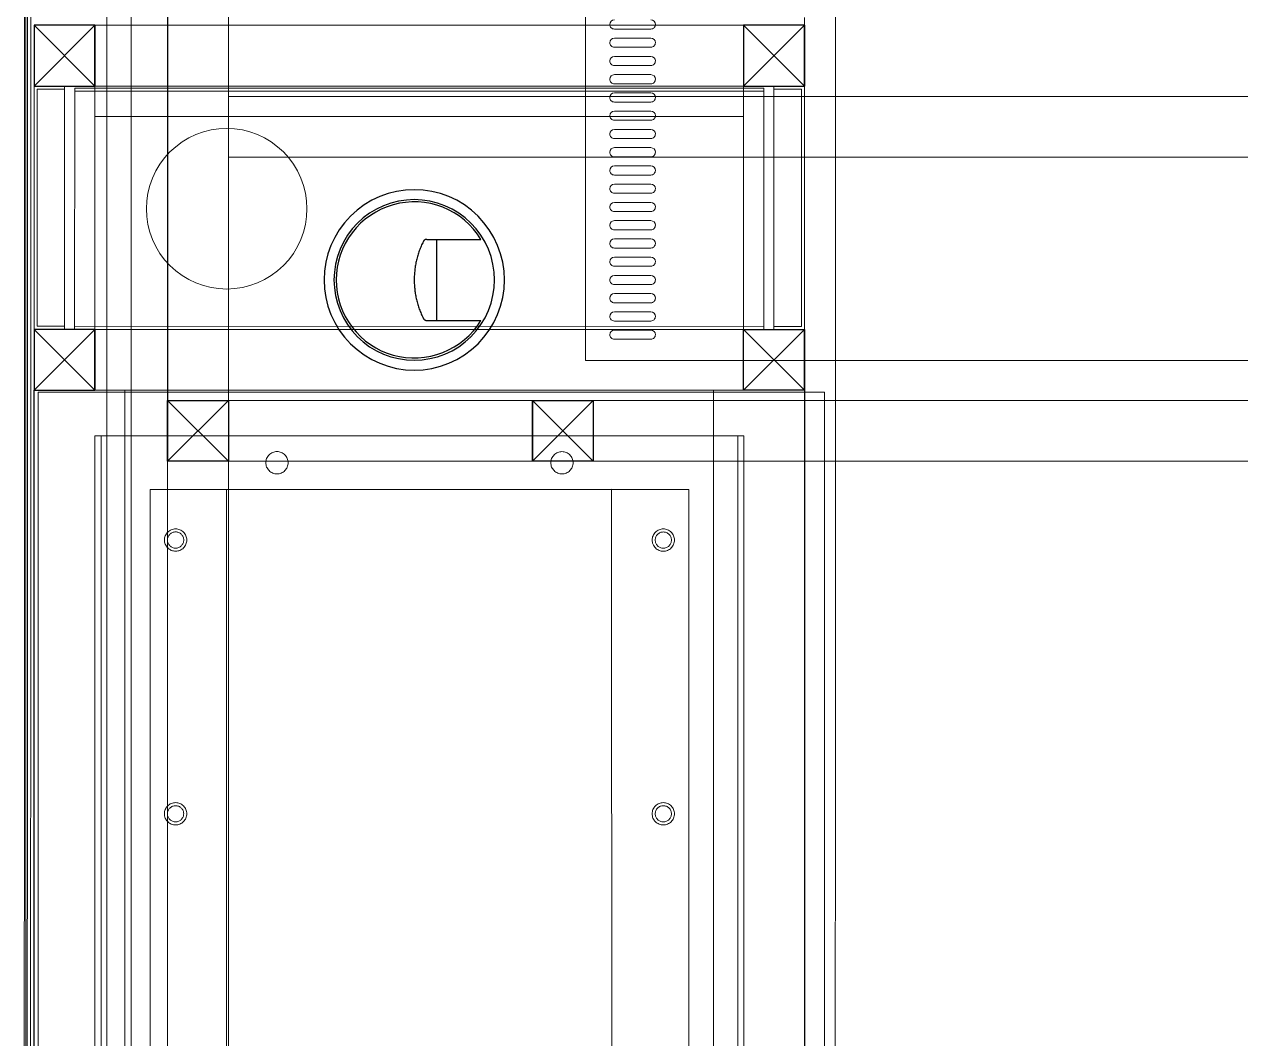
# Model space of a CAD drawing. Header units: millimetres. Extents: x -159872 to 386485, y -250577 to 158966.
# Drawn here: x 368141 to 368741, y 8279 to 8779 of the extents above; entities that cross this region are included whole.
import ezdxf

# ---------------------------------------------------------------- set-up
doc = ezdxf.new("R2010")
doc.units = ezdxf.units.MM
for name, color, linetype, lineweight in [('LDS-equipment-kitchen equipment', 3, 'Continuous', 13), ('Punch', 5, 'Continuous', 5), ('WS-Fabs', 252, 'Continuous', 13), ('WS-FRAME HIDDEN', 68, 'Continuous', 5), ('WS-GANTRYS', 252, 'Continuous', 13)]:
    doc.layers.add(name, color=color, linetype=linetype, lineweight=lineweight)

# ---------------------------------------------------------------- blocks, each defined once
blk = doc.blocks.new('30 X 30 HIDDEN SECTION_3')
at = {"layer": 'WS-FRAME HIDDEN', "color": 7, "lineweight": 25}
blk.add_polyline3d([(0, -30, 0), (-30, -30, 0), (-30, 0, 0), (0, 0, 0), (0, -30, 0)], dxfattribs=at)
at = {"layer": 'WS-FRAME HIDDEN', "color": 7, "lineweight": 25, "transparency": 33554687}
for points in [[(-30, 0, 0), (0, -30, 0)], [(-30, -30, 0), (0, 0, 0)], [(-30, -30, 0), (0, -30, 0)]]:
    blk.add_polyline3d(points, dxfattribs=at)
blk = doc.blocks.new('cable transits_2')
at = {"layer": 'Punch', "color": 7, "lineweight": 25}
blk.add_polyline3d([(39.6, 0, 0), (39.41, -3.88, 0), (38.84, -7.73, 0), (37.89, -11.5, 0), (36.59, -15.15, 0), (34.92, -18.67, 0), (32.93, -22, 0), (30.61, -25.12, 0), (28, -28, 0), (25.12, -30.61, 0), (22, -32.93, 0), (18.67, -34.92, 0), (15.15, -36.59, 0), (11.5, -37.89, 0), (7.73, -38.84, 0), (3.88, -39.41, 0), (0, -39.6, 0), (-3.88, -39.41, 0), (-7.73, -38.84, 0), (-11.5, -37.89, 0), (-15.15, -36.59, 0), (-18.67, -34.92, 0), (-22, -32.93, 0), (-25.12, -30.61, 0), (-28, -28, 0), (-30.61, -25.12, 0), (-32.93, -22, 0), (-34.92, -18.67, 0), (-36.59, -15.15, 0), (-37.89, -11.5, 0), (-38.84, -7.73, 0), (-39.41, -3.88, 0), (-39.6, 0, 0), (-39.41, 3.88, 0), (-38.84, 7.73, 0), (-37.89, 11.5, 0), (-36.59, 15.15, 0), (-34.92, 18.67, 0), (-32.93, 22, 0), (-30.61, 25.12, 0), (-28, 28, 0), (-25.12, 30.61, 0), (-22, 32.93, 0), (-18.67, 34.92, 0), (-15.15, 36.59, 0), (-11.5, 37.89, 0), (-7.73, 38.84, 0), (-3.88, 39.41, 0), (0, 39.6, 0), (3.88, 39.41, 0), (7.73, 38.84, 0), (11.5, 37.89, 0), (15.15, 36.59, 0), (18.67, 34.92, 0), (22, 32.93, 0), (25.12, 30.61, 0), (28, 28, 0), (30.61, 25.12, 0), (32.93, 22, 0), (34.92, 18.67, 0), (36.59, 15.15, 0), (37.89, 11.5, 0), (38.84, 7.73, 0), (39.41, 3.88, 0), (39.6, 0, 0)], dxfattribs=at)
at = {"layer": 'WS-GANTRYS', "color": 7, "lineweight": 25}
for points in [[(44.5, 0, 0), (44.29, -4.36, 0), (43.64, -8.68, 0), (42.58, -12.92, 0), (41.11, -17.03, 0), (39.25, -20.98, 0), (37, -24.72, 0), (34.4, -28.23, 0), (31.47, -31.47, 0), (28.23, -34.4, 0), (24.72, -37, 0), (20.98, -39.25, 0), (17.03, -41.11, 0), (12.92, -42.58, 0), (8.68, -43.64, 0), (4.36, -44.29, 0), (0, -44.5, 0), (-4.36, -44.29, 0), (-8.68, -43.64, 0), (-12.92, -42.58, 0), (-17.03, -41.11, 0), (-20.98, -39.25, 0), (-24.72, -37, 0), (-28.23, -34.4, 0), (-31.47, -31.47, 0), (-34.4, -28.23, 0), (-37, -24.72, 0), (-39.25, -20.98, 0), (-41.11, -17.03, 0), (-42.58, -12.92, 0), (-43.64, -8.68, 0), (-44.29, -4.36, 0), (-44.5, 0, 0), (-44.29, 4.36, 0), (-43.64, 8.68, 0), (-42.58, 12.92, 0), (-41.11, 17.03, 0), (-39.25, 20.98, 0), (-37, 24.72, 0), (-34.4, 28.23, 0), (-31.47, 31.47, 0), (-28.23, 34.4, 0), (-24.72, 37, 0), (-20.98, 39.25, 0), (-17.03, 41.11, 0), (-12.92, 42.58, 0), (-8.68, 43.64, 0), (-4.36, 44.29, 0), (0, 44.5, 0), (4.36, 44.29, 0), (8.68, 43.64, 0), (12.92, 42.58, 0), (17.03, 41.11, 0), (20.98, 39.25, 0), (24.72, 37, 0), (28.23, 34.4, 0), (31.47, 31.47, 0), (34.4, 28.23, 0), (37, 24.72, 0), (39.25, 20.98, 0), (41.11, 17.03, 0), (42.58, 12.92, 0), (43.64, 8.68, 0), (44.29, 4.36, 0), (44.5, 0, 0)], [(-20, -32.9, 0), (-22.6, -31.17, 0), (-25.05, -29.24, 0), (-27.34, -27.11, 0), (-29.44, -24.81, 0), (-31.36, -22.34, 0), (-33.06, -19.73, 0), (-34.55, -16.98, 0), (-35.81, -14.13, 0), (-36.84, -11.18, 0), (-37.63, -8.16, 0), (-38.16, -5.08, 0), (-38.45, -1.97, 0), (-38.48, 1.15, 0), (-38.26, 4.26, 0), (-37.79, 7.35, 0), (-37.07, 10.38, 0), (-36.11, 13.35, 0), (-34.91, 16.24, 0), (-33.48, 19.01, 0), (-31.83, 21.66, 0), (-29.97, 24.17, 0), (-27.91, 26.52, 0), (-25.67, 28.69, 0), (-23.26, 30.68, 0), (-20.7, 32.46, 0), (-18, 34.03, 0), (-15.19, 35.38, 0), (-12.27, 36.49, 0), (-9.28, 37.37, 0), (-6.22, 37.99, 0), (-3.12, 38.37, 0), (0, 38.5, 0), (3.12, 38.37, 0), (6.22, 37.99, 0), (9.28, 37.37, 0), (12.27, 36.49, 0), (15.19, 35.38, 0), (18, 34.03, 0), (20.7, 32.46, 0), (23.26, 30.68, 0), (25.67, 28.69, 0), (27.91, 26.52, 0), (29.97, 24.17, 0), (31.83, 21.66, 0), (33.48, 19.01, 0), (34.91, 16.24, 0), (36.11, 13.35, 0), (37.07, 10.38, 0), (37.79, 7.35, 0), (38.26, 4.26, 0), (38.48, 1.15, 0), (38.45, -1.97, 0), (38.16, -5.08, 0), (37.63, -8.16, 0), (36.84, -11.18, 0), (35.81, -14.13, 0), (34.55, -16.98, 0), (33.06, -19.73, 0), (31.36, -22.34, 0), (29.44, -24.81, 0), (27.34, -27.11, 0), (25.05, -29.24, 0), (22.6, -31.17, 0), (20, -32.9, 0)], [(-20, -6.22, 0), (-20, -6.19, 0), (-20, -6.15, 0), (-20, -6.12, 0), (-20, -6.08, 0), (-19.99, -6.05, 0), (-19.99, -6.01, 0), (-19.99, -5.98, 0), (-19.98, -5.94, 0), (-19.98, -5.91, 0), (-19.97, -5.87, 0), (-19.96, -5.84, 0), (-19.96, -5.81, 0), (-19.95, -5.77, 0), (-19.94, -5.74, 0), (-19.93, -5.71, 0), (-19.92, -5.67, 0), (-19.91, -5.64, 0), (-19.9, -5.61, 0), (-19.89, -5.57, 0), (-19.88, -5.54, 0), (-19.87, -5.51, 0), (-19.86, -5.47, 0), (-19.84, -5.44, 0), (-19.83, -5.41, 0), (-19.81, -5.38, 0), (-19.8, -5.35, 0), (-19.78, -5.32, 0), (-19.77, -5.29, 0), (-19.75, -5.26, 0), (-19.74, -5.23, 0), (-19.72, -5.2, 0), (-19.7, -5.17, 0), (-19.68, -5.14, 0), (-19.66, -5.11, 0), (-19.64, -5.08, 0), (-19.62, -5.05, 0), (-19.6, -5.02, 0), (-19.58, -4.99, 0), (-19.56, -4.97, 0), (-19.54, -4.94, 0), (-19.52, -4.91, 0), (-19.49, -4.89, 0), (-19.47, -4.86, 0), (-19.45, -4.84, 0), (-19.42, -4.81, 0), (-19.4, -4.79, 0), (-19.37, -4.76, 0), (-19.35, -4.74, 0), (-19.32, -4.72, 0), (-19.29, -4.69, 0), (-19.27, -4.67, 0), (-19.24, -4.65, 0), (-19.21, -4.63, 0), (-19.18, -4.61, 0), (-19.16, -4.59, 0), (-19.13, -4.57, 0), (-19.1, -4.55, 0), (-19.07, -4.53, 0), (-19.04, -4.51, 0), (-19.01, -4.49, 0), (-18.98, -4.48, 0), (-18.95, -4.46, 0), (-18.92, -4.44, 0), (-18.89, -4.43, 0)], [(-18.89, -4.43, 0), (-18.34, -4.16, 0), (-17.79, -3.9, 0), (-17.23, -3.65, 0), (-16.67, -3.4, 0), (-16.1, -3.17, 0), (-15.53, -2.94, 0), (-14.96, -2.72, 0), (-14.39, -2.51, 0), (-13.81, -2.31, 0), (-13.23, -2.11, 0), (-12.65, -1.93, 0), (-12.07, -1.75, 0), (-11.48, -1.58, 0), (-10.89, -1.42, 0), (-10.3, -1.27, 0), (-9.7, -1.12, 0), (-9.1, -0.99, 0), (-8.51, -0.86, 0), (-7.91, -0.74, 0), (-7.3, -0.63, 0), (-6.7, -0.53, 0), (-6.1, -0.44, 0), (-5.49, -0.36, 0), (-4.88, -0.28, 0), (-4.27, -0.22, 0), (-3.67, -0.16, 0), (-3.06, -0.11, 0), (-2.45, -0.07, 0), (-1.83, -0.04, 0), (-1.22, -0.02, 0), (-0.61, 0, 0), (0, 0, 0), (0.61, 0, 0), (1.22, -0.02, 0), (1.83, -0.04, 0), (2.45, -0.07, 0), (3.06, -0.11, 0), (3.67, -0.16, 0), (4.27, -0.22, 0), (4.88, -0.28, 0), (5.49, -0.36, 0), (6.1, -0.44, 0), (6.7, -0.53, 0), (7.3, -0.63, 0), (7.91, -0.74, 0), (8.51, -0.86, 0), (9.1, -0.99, 0), (9.7, -1.12, 0), (10.3, -1.27, 0), (10.89, -1.42, 0), (11.48, -1.58, 0), (12.07, -1.75, 0), (12.65, -1.93, 0), (13.23, -2.11, 0), (13.81, -2.31, 0), (14.39, -2.51, 0), (14.96, -2.72, 0), (15.53, -2.94, 0), (16.1, -3.17, 0), (16.67, -3.4, 0), (17.23, -3.65, 0), (17.79, -3.9, 0), (18.34, -4.16, 0), (18.89, -4.43, 0)], [(18.89, -4.43, 0), (18.92, -4.44, 0), (18.95, -4.46, 0), (18.98, -4.48, 0), (19.01, -4.49, 0), (19.04, -4.51, 0), (19.07, -4.53, 0), (19.1, -4.55, 0), (19.13, -4.57, 0), (19.16, -4.59, 0), (19.18, -4.61, 0), (19.21, -4.63, 0), (19.24, -4.65, 0), (19.27, -4.67, 0), (19.29, -4.69, 0), (19.32, -4.72, 0), (19.35, -4.74, 0), (19.37, -4.76, 0), (19.4, -4.79, 0), (19.42, -4.81, 0), (19.45, -4.84, 0), (19.47, -4.86, 0), (19.49, -4.89, 0), (19.52, -4.91, 0), (19.54, -4.94, 0), (19.56, -4.97, 0), (19.58, -4.99, 0), (19.6, -5.02, 0), (19.62, -5.05, 0), (19.64, -5.08, 0), (19.66, -5.11, 0), (19.68, -5.14, 0), (19.7, -5.17, 0), (19.72, -5.2, 0), (19.74, -5.23, 0), (19.75, -5.26, 0), (19.77, -5.29, 0), (19.78, -5.32, 0), (19.8, -5.35, 0), (19.81, -5.38, 0), (19.83, -5.41, 0), (19.84, -5.44, 0), (19.86, -5.47, 0), (19.87, -5.51, 0), (19.88, -5.54, 0), (19.89, -5.57, 0), (19.9, -5.61, 0), (19.91, -5.64, 0), (19.92, -5.67, 0), (19.93, -5.71, 0), (19.94, -5.74, 0), (19.95, -5.77, 0), (19.96, -5.81, 0), (19.96, -5.84, 0), (19.97, -5.87, 0), (19.98, -5.91, 0), (19.98, -5.94, 0), (19.99, -5.98, 0), (19.99, -6.01, 0), (19.99, -6.05, 0), (20, -6.08, 0), (20, -6.12, 0), (20, -6.15, 0), (20, -6.19, 0), (20, -6.22, 0)]]:
    blk.add_polyline3d(points, dxfattribs=at)
at = {"layer": 'WS-GANTRYS', "color": 7, "lineweight": 25, "transparency": 33554687}
for points in [[(-20, -6.22, 0), (-20, -32.9, 0)], [(-20, -11.02, 0), (20, -11.02, 0)], [(20, -6.22, 0), (20, -32.9, 0)]]:
    blk.add_polyline3d(points, dxfattribs=at)
blk = doc.blocks.new('Group-326')
at = {"layer": 'LDS-equipment-kitchen equipment', "color": 7, "lineweight": 5}
blk.add_line((307467.79, 50095.92), (307467.8, 44196.24), dxfattribs=at)
at = {"layer": 'LDS-equipment-kitchen equipment', "color": 7, "linetype": 'Continuous', "lineweight": 5, "flags": 128}
for points in [[(307537.77, 50085.92), (307537.72, 44206.23), (307519.72, 44206.23), (307519.77, 50085.92), (307537.77, 50085.92)], [(307519.72, 44206.23), (307519.78, 46102.31), (307507.78, 46102.31), (307507.72, 44206.23), (307519.72, 44206.23)]]:
    blk.add_lwpolyline(points, close=True, dxfattribs=at)
at = {"layer": 'LDS-equipment-kitchen equipment', "color": 7, "lineweight": 5, "flags": 128}
for points in [[(307567.75, 45051.24), (307567.75, 45706.24), (307537.75, 45706.24), (307537.75, 45051.24), (307567.75, 45051.24)], [(307567.72, 45171.25), (307567.72, 45201.25), (308332.75, 45201.24), (308332.75, 45171.25), (307567.72, 45171.25)], [(307567.72, 45021.25), (307567.72, 45051.25), (308332.75, 45051.24), (308332.75, 45021.25), (307567.72, 45021.25)], [(307537.71, 45021.34), (307537.72, 44236.23), (307567.72, 44236.23), (307567.72, 45021.24), (307537.71, 45021.34)]]:
    blk.add_lwpolyline(points, close=True, dxfattribs=at)
at = {"layer": 'LDS-equipment-kitchen equipment', "color": 7, "xscale": -1, "rotation": 89.9999999946682}
blk.add_blockref('cable transits_2', (307659.39, 45110.71), dxfattribs=at)
at = {"layer": 'LDS-equipment-kitchen equipment', "color": 7, "extrusion": (0, 0, -1), "xscale": -1, "rotation": 90.0000000053318}
for p in [(-307567.71, 45021.24), (-307747.71, 45021.24)]:
    blk.add_blockref('30 X 30 HIDDEN SECTION_3', p, dxfattribs=at)
blk = doc.blocks.new('Group-329')
at = {"layer": 'Punch', "color": 7, "linetype": 'Continuous', "lineweight": 5}
for points in [[(649.44, 365.99, 0), (-115.58, 366.03, 0), (-115.6, 45.83, 0), (649.42, 45.79, 0), (649.44, 365.99, 0)], [(649.44, 365.99, 0), (-115.58, 366.03, 0), (-115.58, 363.03, 0), (649.44, 362.99, 0), (649.44, 365.99, 0)], [(303.07, 73.01, 0), (623.07, 72.99, 0), (623.08, 338.79, 0), (303.08, 338.81, 0), (303.07, 73.01, 0)], [(463.08, 331.7, 0), (462.54, 331.67, 0), (462.01, 331.59, 0), (461.49, 331.46, 0), (460.98, 331.28, 0), (460.49, 331.05, 0), (460.03, 330.77, 0), (459.59, 330.45, 0), (459.19, 330.09, 0), (458.83, 329.69, 0), (458.51, 329.26, 0), (458.23, 328.79, 0), (458, 328.3, 0), (457.82, 327.8, 0), (457.69, 327.27, 0), (457.61, 326.74, 0), (457.58, 326.2, 0), (457.61, 325.66, 0), (457.69, 325.13, 0), (457.82, 324.6, 0), (458, 324.09, 0), (458.23, 323.61, 0), (458.51, 323.14, 0), (458.83, 322.71, 0), (459.19, 322.31, 0), (459.59, 321.95, 0), (460.03, 321.63, 0), (460.49, 321.35, 0), (460.98, 321.12, 0), (461.49, 320.94, 0), (462.01, 320.8, 0), (462.54, 320.73, 0), (463.08, 320.7, 0), (463.62, 320.73, 0), (464.16, 320.8, 0), (464.68, 320.94, 0), (465.19, 321.12, 0), (465.68, 321.35, 0), (466.14, 321.63, 0), (466.57, 321.95, 0), (466.97, 322.31, 0), (467.33, 322.71, 0), (467.66, 323.14, 0), (467.93, 323.61, 0), (468.16, 324.09, 0), (468.35, 324.6, 0), (468.48, 325.13, 0), (468.56, 325.66, 0), (468.58, 326.2, 0), (468.56, 326.74, 0), (468.48, 327.27, 0), (468.35, 327.8, 0), (468.16, 328.3, 0), (467.93, 328.79, 0), (467.66, 329.25, 0), (467.33, 329.69, 0), (466.97, 330.09, 0), (466.57, 330.45, 0), (466.14, 330.77, 0), (465.68, 331.05, 0), (465.19, 331.28, 0), (464.68, 331.46, 0), (464.16, 331.59, 0), (463.62, 331.67, 0), (463.08, 331.7, 0)], [(463.08, 330.2, 0), (462.69, 330.18, 0), (462.3, 330.12, 0), (461.92, 330.03, 0), (461.55, 329.89, 0), (461.2, 329.73, 0), (460.86, 329.53, 0), (460.55, 329.29, 0), (460.25, 329.03, 0), (459.99, 328.74, 0), (459.76, 328.42, 0), (459.56, 328.08, 0), (459.39, 327.73, 0), (459.26, 327.36, 0), (459.16, 326.98, 0), (459.1, 326.59, 0), (459.08, 326.2, 0), (459.1, 325.81, 0), (459.16, 325.42, 0), (459.25, 325.04, 0), (459.39, 324.67, 0), (459.56, 324.31, 0), (459.76, 323.98, 0), (459.99, 323.66, 0), (460.25, 323.37, 0), (460.55, 323.11, 0), (460.86, 322.87, 0), (461.2, 322.67, 0), (461.55, 322.5, 0), (461.92, 322.37, 0), (462.3, 322.28, 0), (462.69, 322.22, 0), (463.08, 322.2, 0), (463.47, 322.22, 0), (463.86, 322.28, 0), (464.24, 322.37, 0), (464.61, 322.5, 0), (464.97, 322.67, 0), (465.3, 322.87, 0), (465.62, 323.11, 0), (465.91, 323.37, 0), (466.17, 323.66, 0), (466.41, 323.98, 0), (466.61, 324.31, 0), (466.78, 324.67, 0), (466.91, 325.04, 0), (467.01, 325.42, 0), (467.06, 325.81, 0), (467.08, 326.2, 0), (467.06, 326.59, 0), (467.01, 326.98, 0), (466.91, 327.36, 0), (466.78, 327.73, 0), (466.61, 328.08, 0), (466.41, 328.42, 0), (466.18, 328.74, 0), (465.91, 329.03, 0), (465.62, 329.29, 0), (465.31, 329.52, 0), (464.97, 329.73, 0), (464.61, 329.89, 0), (464.24, 330.03, 0), (463.86, 330.12, 0), (463.48, 330.18, 0), (463.08, 330.2, 0)], [(598.08, 331.69, 0), (597.54, 331.66, 0), (597.01, 331.59, 0), (596.49, 331.45, 0), (595.98, 331.27, 0), (595.49, 331.04, 0), (595.03, 330.76, 0), (594.59, 330.44, 0), (594.19, 330.08, 0), (593.83, 329.68, 0), (593.51, 329.25, 0), (593.23, 328.78, 0), (593, 328.3, 0), (592.82, 327.79, 0), (592.69, 327.26, 0), (592.61, 326.73, 0), (592.58, 326.19, 0), (592.61, 325.65, 0), (592.69, 325.12, 0), (592.82, 324.59, 0), (593, 324.09, 0), (593.23, 323.6, 0), (593.51, 323.14, 0), (593.83, 322.7, 0), (594.19, 322.3, 0), (594.59, 321.94, 0), (595.03, 321.62, 0), (595.49, 321.34, 0), (595.98, 321.11, 0), (596.49, 320.93, 0), (597.01, 320.8, 0), (597.54, 320.72, 0), (598.08, 320.69, 0), (598.62, 320.72, 0), (599.16, 320.8, 0), (599.68, 320.93, 0), (600.19, 321.11, 0), (600.68, 321.34, 0), (601.14, 321.62, 0), (601.57, 321.94, 0), (601.97, 322.3, 0), (602.33, 322.7, 0), (602.66, 323.14, 0), (602.93, 323.6, 0), (603.16, 324.09, 0), (603.35, 324.59, 0), (603.48, 325.12, 0), (603.56, 325.65, 0), (603.58, 326.19, 0), (603.56, 326.73, 0), (603.48, 327.26, 0), (603.35, 327.79, 0), (603.16, 328.3, 0), (602.93, 328.78, 0), (602.66, 329.25, 0), (602.33, 329.68, 0), (601.97, 330.08, 0), (601.57, 330.44, 0), (601.14, 330.76, 0), (600.68, 331.04, 0), (600.19, 331.27, 0), (599.68, 331.45, 0), (599.16, 331.59, 0), (598.62, 331.66, 0), (598.08, 331.69, 0)], [(598.08, 330.19, 0), (597.69, 330.17, 0), (597.3, 330.11, 0), (596.92, 330.02, 0), (596.55, 329.89, 0), (596.2, 329.72, 0), (595.86, 329.52, 0), (595.55, 329.28, 0), (595.25, 329.02, 0), (594.99, 328.73, 0), (594.76, 328.41, 0), (594.56, 328.08, 0), (594.39, 327.72, 0), (594.26, 327.35, 0), (594.16, 326.97, 0), (594.1, 326.58, 0), (594.08, 326.19, 0), (594.1, 325.8, 0), (594.16, 325.41, 0), (594.25, 325.03, 0), (594.39, 324.66, 0), (594.56, 324.31, 0), (594.76, 323.97, 0), (594.99, 323.65, 0), (595.25, 323.36, 0), (595.55, 323.1, 0), (595.86, 322.87, 0), (596.2, 322.66, 0), (596.55, 322.5, 0), (596.92, 322.36, 0), (597.3, 322.27, 0), (597.69, 322.21, 0), (598.08, 322.19, 0), (598.47, 322.21, 0), (598.86, 322.27, 0), (599.24, 322.36, 0), (599.61, 322.5, 0), (599.97, 322.66, 0), (600.3, 322.87, 0), (600.62, 323.1, 0), (600.91, 323.36, 0), (601.17, 323.65, 0), (601.41, 323.97, 0), (601.61, 324.31, 0), (601.78, 324.66, 0), (601.91, 325.03, 0), (602.01, 325.41, 0), (602.06, 325.8, 0), (602.08, 326.19, 0), (602.06, 326.58, 0), (602.01, 326.97, 0), (601.91, 327.35, 0), (601.78, 327.72, 0), (601.61, 328.08, 0), (601.41, 328.41, 0), (601.18, 328.73, 0), (600.91, 329.02, 0), (600.62, 329.28, 0), (600.31, 329.52, 0), (599.97, 329.72, 0), (599.61, 329.89, 0), (599.24, 330.02, 0), (598.86, 330.11, 0), (598.48, 330.17, 0), (598.08, 330.19, 0)], [(636.21, 281.69, 0), (635.67, 281.66, 0), (635.14, 281.58, 0), (634.61, 281.45, 0), (634.1, 281.27, 0), (633.62, 281.04, 0), (633.15, 280.76, 0), (632.72, 280.44, 0), (632.32, 280.08, 0), (631.96, 279.68, 0), (631.63, 279.24, 0), (631.36, 278.78, 0), (631.13, 278.29, 0), (630.94, 277.79, 0), (630.81, 277.26, 0), (630.73, 276.73, 0), (630.71, 276.19, 0), (630.73, 275.65, 0), (630.81, 275.12, 0), (630.94, 274.59, 0), (631.13, 274.08, 0), (631.36, 273.6, 0), (631.63, 273.13, 0), (631.96, 272.7, 0), (632.32, 272.3, 0), (632.72, 271.94, 0), (633.15, 271.62, 0), (633.61, 271.34, 0), (634.1, 271.11, 0), (634.61, 270.93, 0), (635.13, 270.79, 0), (635.67, 270.72, 0), (636.21, 270.69, 0), (636.75, 270.72, 0), (637.28, 270.79, 0), (637.8, 270.93, 0), (638.31, 271.11, 0), (638.8, 271.34, 0), (639.26, 271.62, 0), (639.7, 271.94, 0), (640.1, 272.3, 0), (640.46, 272.7, 0), (640.78, 273.13, 0), (641.06, 273.6, 0), (641.29, 274.08, 0), (641.47, 274.59, 0), (641.6, 275.12, 0), (641.68, 275.65, 0), (641.71, 276.19, 0), (641.68, 276.73, 0), (641.6, 277.26, 0), (641.47, 277.79, 0), (641.29, 278.29, 0), (641.06, 278.78, 0), (640.78, 279.24, 0), (640.46, 279.68, 0), (640.1, 280.08, 0), (639.7, 280.44, 0), (639.26, 280.76, 0), (638.8, 281.04, 0), (638.31, 281.27, 0), (637.8, 281.45, 0), (637.28, 281.58, 0), (636.75, 281.66, 0), (636.21, 281.69, 0)], [(636.2, 141.09, 0), (635.66, 141.06, 0), (635.13, 140.98, 0), (634.6, 140.85, 0), (634.1, 140.67, 0), (633.61, 140.44, 0), (633.14, 140.16, 0), (632.71, 139.84, 0), (632.31, 139.48, 0), (631.95, 139.08, 0), (631.63, 138.65, 0), (631.35, 138.18, 0), (631.12, 137.69, 0), (630.94, 137.19, 0), (630.81, 136.66, 0), (630.73, 136.13, 0), (630.7, 135.59, 0), (630.73, 135.05, 0), (630.81, 134.52, 0), (630.94, 133.99, 0), (631.12, 133.48, 0), (631.35, 133, 0), (631.63, 132.53, 0), (631.95, 132.1, 0), (632.31, 131.7, 0), (632.71, 131.34, 0), (633.14, 131.02, 0), (633.61, 130.74, 0), (634.09, 130.51, 0), (634.6, 130.33, 0), (635.13, 130.19, 0), (635.66, 130.12, 0), (636.2, 130.09, 0), (636.74, 130.12, 0), (637.27, 130.19, 0), (637.8, 130.33, 0), (638.3, 130.51, 0), (638.79, 130.74, 0), (639.25, 131.02, 0), (639.69, 131.34, 0), (640.09, 131.7, 0), (640.45, 132.1, 0), (640.77, 132.53, 0), (641.05, 133, 0), (641.28, 133.48, 0), (641.46, 133.99, 0), (641.59, 134.52, 0), (641.67, 135.05, 0), (641.7, 135.59, 0), (641.67, 136.13, 0), (641.59, 136.66, 0), (641.46, 137.19, 0), (641.28, 137.69, 0), (641.05, 138.18, 0), (640.77, 138.64, 0), (640.45, 139.08, 0), (640.09, 139.48, 0), (639.69, 139.84, 0), (639.26, 140.16, 0), (638.79, 140.44, 0), (638.3, 140.67, 0), (637.8, 140.85, 0), (637.27, 140.98, 0), (636.74, 141.06, 0), (636.2, 141.09, 0)], [(463.07, 91.1, 0), (462.53, 91.07, 0), (462, 90.99, 0), (461.47, 90.86, 0), (460.96, 90.68, 0), (460.48, 90.45, 0), (460.01, 90.17, 0), (459.58, 89.85, 0), (459.18, 89.49, 0), (458.82, 89.09, 0), (458.5, 88.66, 0), (458.22, 88.19, 0), (457.99, 87.7, 0), (457.81, 87.2, 0), (457.67, 86.67, 0), (457.6, 86.14, 0), (457.57, 85.6, 0), (457.6, 85.06, 0), (457.67, 84.53, 0), (457.81, 84, 0), (457.99, 83.49, 0), (458.22, 83.01, 0), (458.5, 82.54, 0), (458.82, 82.11, 0), (459.18, 81.71, 0), (459.58, 81.35, 0), (460.01, 81.03, 0), (460.48, 80.75, 0), (460.96, 80.52, 0), (461.47, 80.34, 0), (462, 80.21, 0), (462.53, 80.13, 0), (463.07, 80.1, 0), (463.61, 80.13, 0), (464.14, 80.2, 0), (464.66, 80.34, 0), (465.17, 80.52, 0), (465.66, 80.75, 0), (466.12, 81.03, 0), (466.56, 81.35, 0), (466.96, 81.71, 0), (467.32, 82.11, 0), (467.64, 82.54, 0), (467.92, 83.01, 0), (468.15, 83.49, 0), (468.33, 84, 0), (468.46, 84.53, 0), (468.54, 85.06, 0), (468.57, 85.6, 0), (468.54, 86.14, 0), (468.46, 86.67, 0), (468.33, 87.2, 0), (468.15, 87.7, 0), (467.92, 88.19, 0), (467.64, 88.65, 0), (467.32, 89.09, 0), (466.96, 89.49, 0), (466.56, 89.85, 0), (466.12, 90.17, 0), (465.66, 90.45, 0), (465.17, 90.68, 0), (464.67, 90.86, 0), (464.14, 90.99, 0), (463.61, 91.07, 0), (463.07, 91.1, 0)], [(598.07, 91.09, 0), (597.53, 91.06, 0), (597, 90.99, 0), (596.47, 90.85, 0), (595.96, 90.67, 0), (595.48, 90.44, 0), (595.01, 90.16, 0), (594.58, 89.84, 0), (594.18, 89.48, 0), (593.82, 89.08, 0), (593.5, 88.65, 0), (593.22, 88.18, 0), (592.99, 87.7, 0), (592.81, 87.19, 0), (592.67, 86.66, 0), (592.6, 86.13, 0), (592.57, 85.59, 0), (592.6, 85.05, 0), (592.67, 84.52, 0), (592.81, 84, 0), (592.99, 83.49, 0), (593.22, 83, 0), (593.5, 82.54, 0), (593.82, 82.1, 0), (594.18, 81.7, 0), (594.58, 81.34, 0), (595.01, 81.02, 0), (595.48, 80.74, 0), (595.96, 80.51, 0), (596.47, 80.33, 0), (597, 80.2, 0), (597.53, 80.12, 0), (598.07, 80.09, 0), (598.61, 80.12, 0), (599.14, 80.2, 0), (599.66, 80.33, 0), (600.17, 80.51, 0), (600.66, 80.74, 0), (601.12, 81.02, 0), (601.56, 81.34, 0), (601.96, 81.7, 0), (602.32, 82.1, 0), (602.64, 82.54, 0), (602.92, 83, 0), (603.15, 83.49, 0), (603.33, 83.99, 0), (603.46, 84.52, 0), (603.54, 85.05, 0), (603.57, 85.59, 0), (603.54, 86.13, 0), (603.46, 86.66, 0), (603.33, 87.19, 0), (603.15, 87.7, 0), (602.92, 88.18, 0), (602.64, 88.65, 0), (602.32, 89.08, 0), (601.96, 89.48, 0), (601.56, 89.84, 0), (601.12, 90.16, 0), (600.66, 90.44, 0), (600.17, 90.67, 0), (599.67, 90.85, 0), (599.14, 90.99, 0), (598.61, 91.06, 0), (598.07, 91.09, 0)], [(463.07, 89.6, 0), (462.68, 89.58, 0), (462.29, 89.52, 0), (461.91, 89.43, 0), (461.54, 89.29, 0), (461.18, 89.13, 0), (460.85, 88.93, 0), (460.53, 88.69, 0), (460.24, 88.43, 0), (459.98, 88.14, 0), (459.74, 87.82, 0), (459.54, 87.49, 0), (459.37, 87.13, 0), (459.24, 86.76, 0), (459.15, 86.38, 0), (459.09, 85.99, 0), (459.07, 85.6, 0), (459.09, 85.21, 0), (459.15, 84.82, 0), (459.24, 84.44, 0), (459.37, 84.07, 0), (459.54, 83.71, 0), (459.74, 83.38, 0), (459.98, 83.06, 0), (460.24, 82.77, 0), (460.53, 82.51, 0), (460.85, 82.27, 0), (461.18, 82.07, 0), (461.54, 81.9, 0), (461.91, 81.77, 0), (462.29, 81.68, 0), (462.68, 81.62, 0), (463.07, 81.6, 0), (463.46, 81.62, 0), (463.85, 81.68, 0), (464.23, 81.77, 0), (464.6, 81.9, 0), (464.95, 82.07, 0), (465.29, 82.27, 0), (465.61, 82.51, 0), (465.9, 82.77, 0), (466.16, 83.06, 0), (466.39, 83.38, 0), (466.6, 83.71, 0), (466.76, 84.07, 0), (466.9, 84.44, 0), (466.99, 84.82, 0), (467.05, 85.21, 0), (467.07, 85.6, 0), (467.05, 85.99, 0), (466.99, 86.38, 0), (466.9, 86.76, 0), (466.76, 87.13, 0), (466.6, 87.48, 0), (466.39, 87.82, 0), (466.16, 88.14, 0), (465.9, 88.43, 0), (465.61, 88.69, 0), (465.29, 88.93, 0), (464.95, 89.13, 0), (464.6, 89.29, 0), (464.23, 89.43, 0), (463.85, 89.52, 0), (463.46, 89.58, 0), (463.07, 89.6, 0)], [(598.07, 89.59, 0), (597.68, 89.57, 0), (597.29, 89.51, 0), (596.91, 89.42, 0), (596.54, 89.29, 0), (596.18, 89.12, 0), (595.85, 88.92, 0), (595.53, 88.68, 0), (595.24, 88.42, 0), (594.98, 88.13, 0), (594.74, 87.81, 0), (594.54, 87.48, 0), (594.37, 87.12, 0), (594.24, 86.75, 0), (594.15, 86.37, 0), (594.09, 85.98, 0), (594.07, 85.59, 0), (594.09, 85.2, 0), (594.15, 84.81, 0), (594.24, 84.43, 0), (594.37, 84.06, 0), (594.54, 83.71, 0), (594.74, 83.37, 0), (594.98, 83.05, 0), (595.24, 82.76, 0), (595.53, 82.5, 0), (595.85, 82.27, 0), (596.18, 82.06, 0), (596.54, 81.9, 0), (596.91, 81.76, 0), (597.29, 81.67, 0), (597.68, 81.61, 0), (598.07, 81.59, 0), (598.46, 81.61, 0), (598.85, 81.67, 0), (599.23, 81.76, 0), (599.6, 81.9, 0), (599.95, 82.06, 0), (600.29, 82.27, 0), (600.61, 82.5, 0), (600.9, 82.76, 0), (601.16, 83.05, 0), (601.39, 83.37, 0), (601.6, 83.71, 0), (601.76, 84.06, 0), (601.9, 84.43, 0), (601.99, 84.81, 0), (602.05, 85.2, 0), (602.07, 85.59, 0), (602.05, 85.98, 0), (601.99, 86.37, 0), (601.9, 86.75, 0), (601.76, 87.12, 0), (601.6, 87.48, 0), (601.39, 87.81, 0), (601.16, 88.13, 0), (600.9, 88.42, 0), (600.61, 88.68, 0), (600.29, 88.92, 0), (599.95, 89.12, 0), (599.6, 89.29, 0), (599.23, 89.42, 0), (598.85, 89.51, 0), (598.46, 89.57, 0), (598.07, 89.59, 0)], [(649.42, 45.79, 0), (-115.6, 45.83, 0), (-115.6, 48.83, 0), (649.42, 48.79, 0), (649.42, 45.79, 0)]]:
    blk.add_polyline3d(points, dxfattribs=at)
at = {"layer": 'WS-Fabs', "color": 7, "linetype": 'Continuous', "lineweight": 5}
blk.add_polyline3d([(303.12, 111.03, 0), (623.12, 111.16, 0), (623.04, 301.16, 0), (303.04, 301.03, 0), (303.12, 111.03, 0)], dxfattribs=at)
blk = doc.blocks.new('A$C7a11c87d')
at = {"layer": 'WS-Fabs', "color": 7, "lineweight": 5, "transparency": 33554687}
for points in [[(-177.98, 400.82, 0), (5701.67, 400.06, 0)], [(5700.16, 398.56, 0), (-176.48, 399.34, 0)], [(4913.68, 397.11, 0), (-174.98, 397.84, 0)], [(5701.49, 0, 0), (-178, 0.84, 0)]]:
    blk.add_polyline3d(points, dxfattribs=at)
at = {"layer": 'WS-Fabs', "color": 7, "linetype": 'Continuous', "lineweight": 5}
for points in [[(-138.03, 396.23, 0), (671.99, 396.19, 0), (671.99, 351.19, 0), (-138.04, 351.23, 0), (-138.03, 396.23, 0)], [(821.99, 380.98, 0), (821.99, 395.98, 0), (701.99, 395.99, 0), (701.99, 380.99, 0), (703.49, 380.99, 0), (703.49, 394.49, 0), (820.49, 394.48, 0), (820.49, 380.98, 0), (821.99, 380.98, 0)], [(701.99, 375.99, 0), (820.99, 375.98, 0), (820.97, 35.98, 0), (701.97, 35.99, 0), (701.99, 375.99, 0)], [(701.99, 375.99, 0), (703.49, 375.99, 0), (703.47, 35.99, 0), (701.97, 35.99, 0), (701.99, 375.99, 0)], [(820.99, 375.98, 0), (819.49, 375.98, 0), (819.47, 35.98, 0), (820.97, 35.98, 0), (820.99, 375.98, 0)], [(801.08, 300.98, 0), (800.89, 297.1, 0), (800.32, 293.26, 0), (799.38, 289.49, 0), (798.07, 285.83, 0), (796.41, 282.31, 0), (794.41, 278.98, 0), (792.09, 275.86, 0), (789.48, 272.98, 0), (786.61, 270.37, 0), (783.48, 268.06, 0), (780.15, 266.06, 0), (776.64, 264.4, 0), (772.98, 263.09, 0), (769.21, 262.14, 0), (765.36, 261.57, 0), (761.48, 261.38, 0), (757.6, 261.57, 0), (753.76, 262.14, 0), (749.99, 263.09, 0), (746.33, 264.4, 0), (742.82, 266.06, 0), (739.48, 268.06, 0), (736.36, 270.37, 0), (733.48, 272.98, 0), (730.87, 275.86, 0), (728.56, 278.98, 0), (726.56, 282.31, 0), (724.9, 285.83, 0), (723.59, 289.49, 0), (722.64, 293.26, 0), (722.07, 297.1, 0), (721.88, 300.98, 0), (722.07, 304.86, 0), (722.64, 308.71, 0), (723.59, 312.48, 0), (724.9, 316.14, 0), (726.56, 319.65, 0), (728.56, 322.98, 0), (730.87, 326.1, 0), (733.48, 328.98, 0), (736.36, 331.59, 0), (739.48, 333.91, 0), (742.82, 335.91, 0), (746.33, 337.57, 0), (749.99, 338.88, 0), (753.76, 339.82, 0), (757.6, 340.39, 0), (761.48, 340.58, 0), (765.36, 340.39, 0), (769.21, 339.82, 0), (772.98, 338.88, 0), (776.64, 337.57, 0), (780.15, 335.91, 0), (783.48, 333.91, 0), (786.61, 331.59, 0), (789.48, 328.98, 0), (792.09, 326.1, 0), (794.41, 322.98, 0), (796.41, 319.65, 0), (798.07, 316.14, 0), (799.38, 312.48, 0), (800.32, 308.71, 0), (800.89, 304.86, 0), (801.08, 300.98, 0)], [(-138.06, 15.83, 0), (671.97, 15.79, 0), (671.97, 60.79, 0), (-138.05, 60.83, 0), (-138.06, 15.83, 0)], [(821.97, 30.98, 0), (821.97, 15.98, 0), (701.97, 15.99, 0), (701.97, 30.99, 0), (703.47, 30.99, 0), (703.47, 17.49, 0), (820.47, 17.48, 0), (820.47, 30.98, 0), (821.97, 30.98, 0)]]:
    blk.add_polyline3d(points, dxfattribs=at)
at = {"layer": 'WS-Fabs', "color": 7, "lineweight": 5}
for points in [[(671.99, 395.99, 0), (-138.03, 396.03, 0), (-138.06, 15.83, 0), (671.97, 15.79, 0), (671.99, 395.99, 0)], [(670.99, 393.99, 0), (-137.13, 393.83, 0), (-137.15, 5.83, 0), (670.97, 5.99, 0), (670.99, 393.99, 0)], [(821.99, 395.98, 0), (701.99, 395.99, 0), (701.99, 380.99, 0), (821.99, 380.98, 0), (821.99, 395.98, 0)], [(821.97, 15.98, 0), (701.97, 15.99, 0), (701.97, 30.99, 0), (821.97, 30.98, 0), (821.97, 15.98, 0)]]:
    blk.add_polyline3d(points, dxfattribs=at)
at = {"layer": 'WS-Fabs', "color": 7, "linetype": 'Continuous', "lineweight": 5, "transparency": 33554687}
for points in [[(665.97, 15.99, 0), (-175, 15.84, 0)], [(855.88, 15.98, 0), (665.97, 15.99, 0)]]:
    blk.add_polyline3d(points, dxfattribs=at)
at = {"layer": 'WS-FRAME HIDDEN', "color": 7, "lineweight": 5}
for points in [[(821.99, 380.98, 0), (701.99, 380.99, 0), (701.99, 365.99, 0), (821.99, 365.98, 0), (821.99, 380.98, 0)], [(701.97, 45.99, 0), (671.97, 45.99, 0), (671.99, 365.99, 0), (701.99, 365.99, 0), (701.97, 45.99, 0)], [(821.99, 365.98, 0), (806.99, 365.98, 0), (806.97, 45.98, 0), (821.97, 45.98, 0), (821.99, 365.98, 0)], [(821.97, 45.98, 0), (851.97, 45.98, 0), (851.99, 365.98, 0), (821.99, 365.98, 0), (821.97, 45.98, 0)], [(821.97, 30.98, 0), (701.97, 30.99, 0), (701.97, 45.99, 0), (821.97, 45.98, 0), (821.97, 30.98, 0)]]:
    blk.add_polyline3d(points, dxfattribs=at)
at = {"layer": 'WS-Fabs', "color": 7}
blk.add_blockref('Group-329', (0, 0), dxfattribs=at)
at = {"layer": 'WS-FRAME HIDDEN', "color": 7, "extrusion": (0, 0, -1), "rotation": 0.003365612959873085}
for p in [(-671.99, 395.99), (-821.99, 395.98), (-821.97, 45.98)]:
    blk.add_blockref('30 X 30 HIDDEN SECTION_3', p, dxfattribs=at)
at = {"layer": 'WS-FRAME HIDDEN', "color": 7, "rotation": 359.99663438704}
blk.add_blockref('30 X 30 HIDDEN SECTION_3', (701.97, 45.99), dxfattribs=at)
blk = doc.blocks.new('Group-334')
at = {"layer": 'LDS-equipment-kitchen equipment', "linetype": 'Continuous'}
for p, q in [((307743.91, 45070.99), (307743.91, 45672.39)), ((307758.11, 45234.44), (307776.11, 45234.44)), ((307758.11, 45229.94), (307776.11, 45229.94)), ((307758.11, 45225.44), (307776.11, 45225.44)), ((307758.11, 45220.94), (307776.11, 45220.94)), ((307758.11, 45216.44), (307776.11, 45216.44)), ((307758.11, 45211.94), (307776.11, 45211.94)), ((307758.11, 45207.44), (307776.11, 45207.44)), ((307758.11, 45202.94), (307776.11, 45202.94)), ((307758.11, 45198.44), (307776.11, 45198.44)), ((307758.11, 45193.94), (307776.11, 45193.94)), ((307758.11, 45189.44), (307776.11, 45189.44)), ((307758.11, 45184.94), (307776.11, 45184.94)), ((307758.11, 45180.44), (307776.11, 45180.44)), ((307758.11, 45175.94), (307776.11, 45175.94)), ((307758.11, 45171.44), (307776.11, 45171.44)), ((307758.11, 45166.94), (307776.11, 45166.94)), ((307758.11, 45162.44), (307776.11, 45162.44)), ((307758.11, 45157.94), (307776.11, 45157.94)), ((307758.11, 45153.44), (307776.11, 45153.44)), ((307758.11, 45148.94), (307776.11, 45148.94)), ((307758.11, 45144.44), (307776.11, 45144.44)), ((307758.11, 45139.94), (307776.11, 45139.94)), ((307758.11, 45135.44), (307776.11, 45135.44)), ((307758.11, 45130.94), (307776.11, 45130.94)), ((307758.11, 45126.44), (307776.11, 45126.44)), ((307758.11, 45121.94), (307776.11, 45121.94)), ((307758.11, 45117.44), (307776.11, 45117.44)), ((307758.11, 45112.94), (307776.11, 45112.94)), ((307758.11, 45108.44), (307776.11, 45108.44)), ((307758.11, 45103.94), (307776.11, 45103.94)), ((307758.11, 45099.44), (307776.11, 45099.44)), ((307758.11, 45094.94), (307776.11, 45094.94)), ((307758.11, 45090.44), (307776.11, 45090.44)), ((307758.11, 45085.94), (307776.11, 45085.94)), ((307758.11, 45081.44), (307776.11, 45081.44)), ((307743.91, 45070.99), (308376.91, 45070.99))]:
    blk.add_line(p, q, dxfattribs=at)
for centre, start, end in [((307758.11, 45236.69), 90, 180), ((307758.11, 45236.69), 180, 270.00001), ((307776.11, 45236.69), 360, 90), ((307776.11, 45236.69), 269.99999, 360), ((307758.11, 45227.69), 90, 180), ((307758.11, 45227.69), 180, 270.00001), ((307776.11, 45227.69), 360, 90), ((307776.11, 45227.69), 269.99999, 360), ((307758.11, 45218.69), 90, 180), ((307758.11, 45218.69), 180, 270.00001), ((307776.11, 45218.69), 360, 90), ((307776.11, 45218.69), 269.99999, 360), ((307758.11, 45209.69), 90, 180), ((307758.11, 45209.69), 180, 270.00001), ((307776.11, 45209.69), 360, 90), ((307776.11, 45209.69), 269.99999, 360), ((307758.11, 45200.69), 90, 180), ((307758.11, 45200.69), 180, 270.00001), ((307776.11, 45200.69), 360, 90), ((307776.11, 45200.69), 269.99999, 360), ((307758.11, 45191.69), 90, 180), ((307758.11, 45191.69), 180, 270.00001), ((307776.11, 45191.69), 360, 90), ((307776.11, 45191.69), 269.99999, 360), ((307758.11, 45182.69), 90, 180), ((307758.11, 45182.69), 180, 270.00001), ((307776.11, 45182.69), 360, 90), ((307776.11, 45182.69), 269.99999, 360), ((307758.11, 45173.69), 90, 180), ((307758.11, 45173.69), 180, 270.00001), ((307776.11, 45173.69), 360, 90), ((307776.11, 45173.69), 269.99999, 360), ((307758.11, 45164.69), 90, 180), ((307758.11, 45164.69), 180, 270.00001), ((307776.11, 45164.69), 360, 90), ((307776.11, 45164.69), 269.99999, 360), ((307758.11, 45155.69), 90, 180), ((307758.11, 45155.69), 180, 270.00001), ((307776.11, 45155.69), 360, 90), ((307776.11, 45155.69), 269.99999, 360), ((307758.11, 45146.69), 90, 180), ((307758.11, 45146.69), 180, 270.00001), ((307776.11, 45146.69), 360, 90), ((307776.11, 45146.69), 269.99999, 360), ((307758.11, 45137.69), 90, 180), ((307758.11, 45137.69), 180, 270.00001), ((307776.11, 45137.69), 360, 90), ((307776.11, 45137.69), 269.99999, 360), ((307758.11, 45128.69), 90, 180), ((307758.11, 45128.69), 180, 270.00001), ((307776.11, 45128.69), 360, 90), ((307776.11, 45128.69), 269.99999, 360), ((307758.11, 45119.69), 90, 180), ((307758.11, 45119.69), 180, 270.00001), ((307776.11, 45119.69), 360, 90), ((307776.11, 45119.69), 269.99999, 360), ((307758.11, 45110.69), 90, 180), ((307758.11, 45110.69), 180, 270.00001), ((307776.11, 45110.69), 360, 90), ((307776.11, 45110.69), 269.99999, 360), ((307758.11, 45101.69), 90, 180), ((307758.11, 45101.69), 180, 270.00001), ((307776.11, 45101.69), 360, 90), ((307776.11, 45101.69), 269.99999, 360), ((307758.11, 45092.69), 90, 180), ((307758.11, 45092.69), 180, 270.00001), ((307776.11, 45092.69), 360, 90), ((307776.11, 45092.69), 269.99999, 360), ((307758.11, 45083.69), 90, 180), ((307758.11, 45083.69), 180, 270.00001), ((307776.11, 45083.69), 360, 90), ((307776.11, 45083.69), 269.99999, 360)]:
    blk.add_arc(centre, 2.25, start, end, dxfattribs=at)
blk = doc.blocks.new('Group-338')
at = {"layer": 'LDS-equipment-kitchen equipment'}
for name in ['Group-326', 'Group-334']:
    blk.add_blockref(name, (0, 0), dxfattribs=at)
at = {"layer": 'LDS-equipment-kitchen equipment', "rotation": 89.9999999946682}
blk.add_blockref('A$C7a11c87d', (307867.85, 44384.33), dxfattribs=at)

msp = doc.modelspace()

# ---------------------------------------------------------------- block references
at = {"layer": 'LDS-equipment-kitchen equipment', "color": 7}
msp.add_blockref('Group-338', (60673.51323, -36457.51522), dxfattribs=at)

doc.saveas('drawing.dxf')
